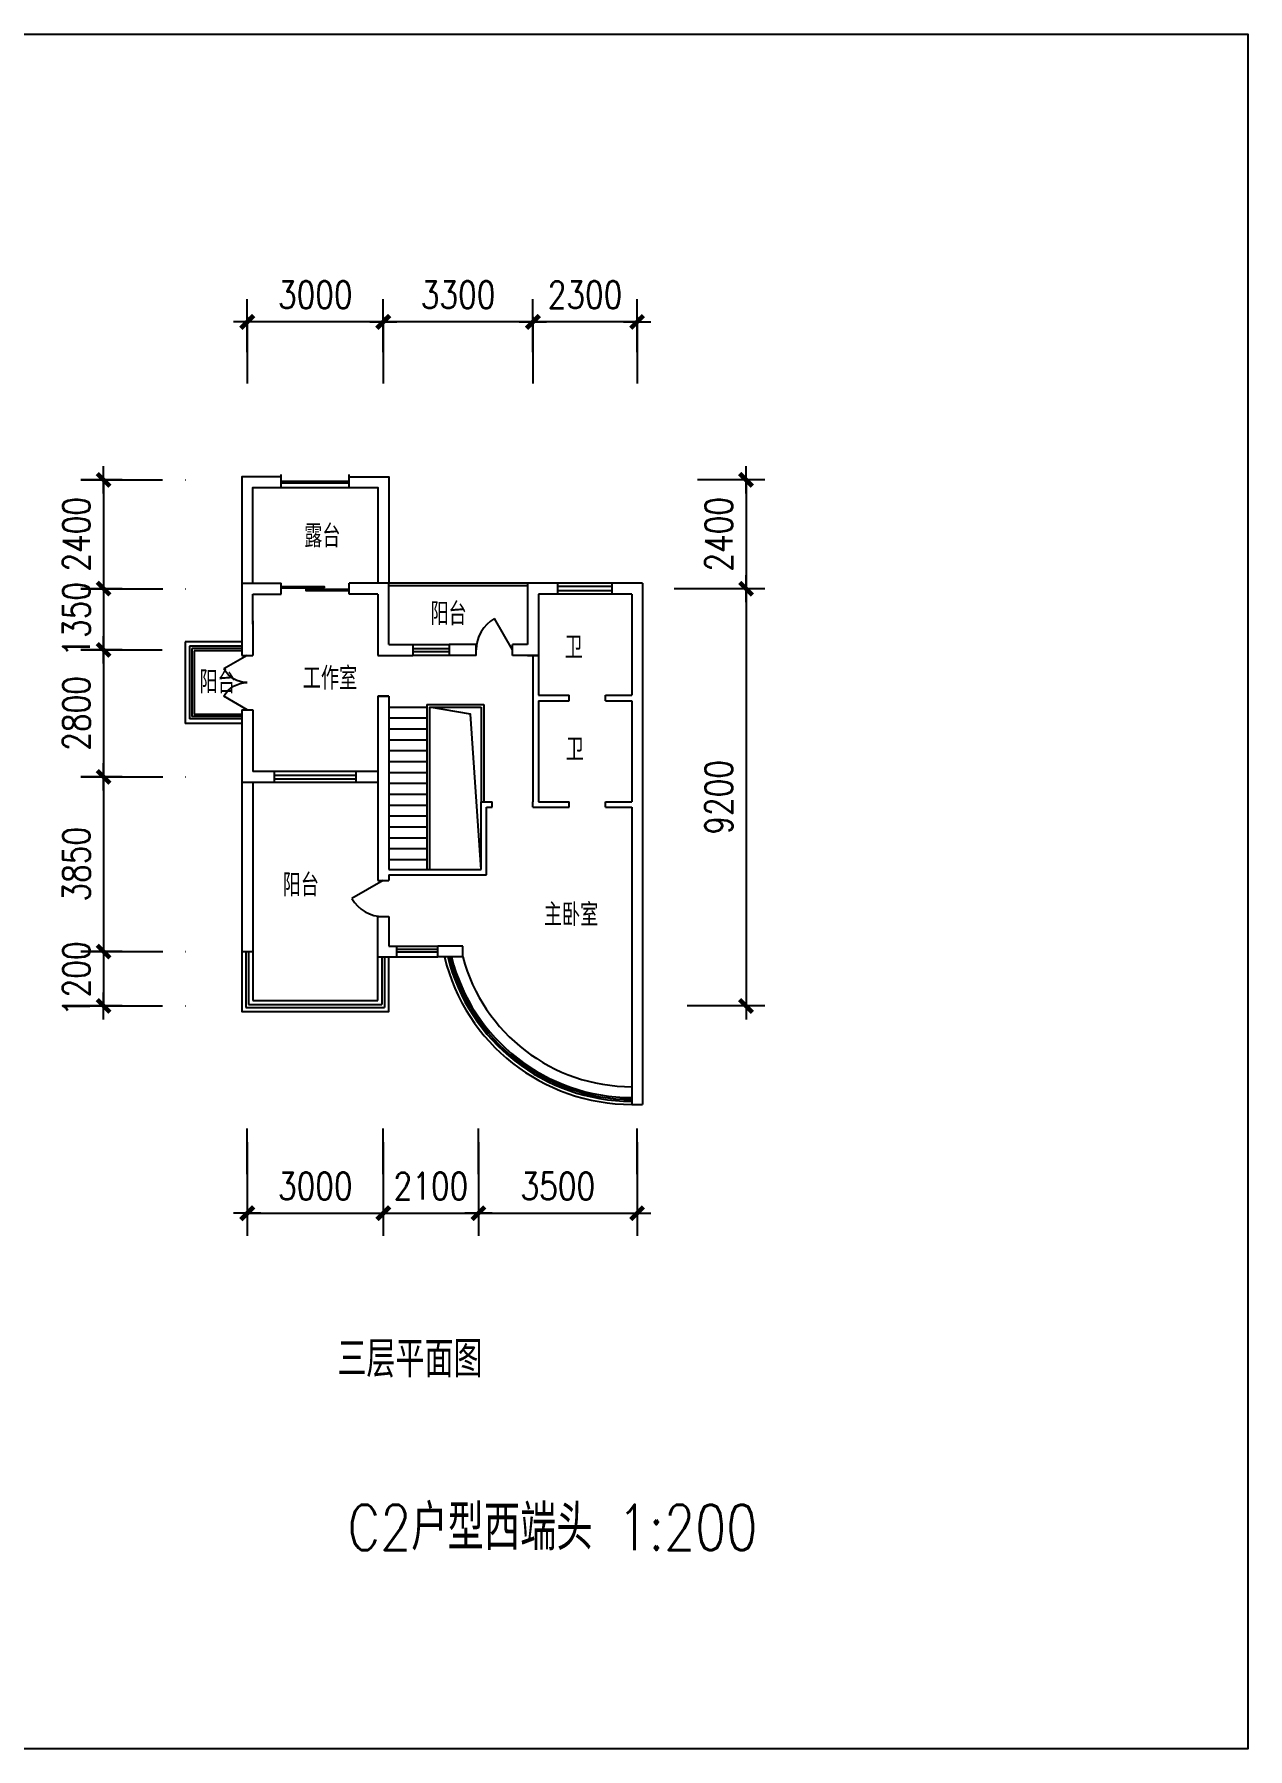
# Model space of a CAD drawing. Extents: x -144404 to 147451, y -180554 to 49126.
# Drawn here: x -51428 to -24666, y -136309 to -98509 of the extents above; entities that cross this region are included whole.
import ezdxf

# ---------------------------------------------------------------- set-up
doc = ezdxf.new("R2010")
doc.units = 0
doc.header["$LTSCALE"] = 2000
doc.header["$MEASUREMENT"] = 0
doc.linetypes.add('DASH', pattern=[0.35, 0.25, -0.1])
doc.layers.get('0').update_dxf_attribs({"color": 3, "linetype": 'CONTINUOUS'})
doc.layers.get('DEFPOINTS').update_dxf_attribs({"linetype": 'CONTINUOUS'})
for name, color, linetype in [('01_FUR', 9, 'CONTINUOUS'), ('AXIS', 3, 'CONTINUOUS'), ('JIAJU', 6, 'CONTINUOUS'), ('PUB_DIM', 3, 'CONTINUOUS'), ('PUB_TITLE', 4, 'CONTINUOUS'), ('S_SURFACE', 6, 'CONTINUOUS'), ('WALL', 255, 'CONTINUOUS'), ('WINDOW', 4, 'CONTINUOUS')]:
    doc.layers.add(name, color=color, linetype=linetype)
doc.styles.add('-宋体', font='simplex.shx', dxfattribs={"width": 0.8, "bigfont": 'hztxt.shx'})
doc.styles.add('DIM_FONT', font='SIMPLEX.shx', dxfattribs={"width": 0.8})
doc.dimstyles.new('AXIS200', dxfattribs={"dimscale": 2, "dimtxt": 300, "dimasz": 1, "dimexe": 250, "dimexo": 300, "dimgap": 150, "dimtad": 1, "dimdec": 0, "dimzin": 0, "dimtxsty": 'DIM_FONT', "dimblk": '_DIMX', "dimcen": 0.09, "dimse1": 1, "dimse2": 1, "dimclrt": 7, "dimazin": 3, "dimtfac": 1, "dimtdec": 0, "dimtix": 1, "dimtmove": 0, "dimatfit": 3, "dimtolj": 1, "dimtzin": 0})
doc.dimstyles.new('DIMA200', dxfattribs={"dimscale": 2, "dimtxt": 300, "dimasz": 1, "dimexe": 250, "dimexo": 300, "dimgap": 150, "dimtad": 1, "dimdec": 0, "dimzin": 0, "dimtxsty": 'DIM_FONT', "dimblk": '_DIMX', "dimcen": 0.09, "dimse1": 1, "dimclrt": 7, "dimazin": 3, "dimtfac": 1, "dimtdec": 0, "dimtix": 1, "dimtmove": 0, "dimatfit": 3, "dimtolj": 1, "dimtzin": 0})
doc.dimstyles.new('DIMB200', dxfattribs={"dimscale": 2, "dimtxt": 300, "dimasz": 1, "dimexe": 250, "dimexo": 300, "dimgap": 150, "dimtad": 1, "dimdec": 0, "dimzin": 0, "dimtxsty": 'DIM_FONT', "dimblk": '_DIMX', "dimcen": 0.09, "dimse2": 1, "dimclrt": 7, "dimazin": 3, "dimtfac": 1, "dimtdec": 0, "dimtix": 1, "dimtmove": 0, "dimatfit": 3, "dimtolj": 1, "dimtzin": 0})
doc.dimstyles.new('DIMN200', dxfattribs={"dimscale": 2, "dimtxt": 300, "dimasz": 1, "dimexe": 250, "dimexo": 300, "dimgap": 150, "dimtad": 1, "dimdec": 0, "dimzin": 0, "dimtxsty": 'DIM_FONT', "dimblk": '_DIMX', "dimcen": 0.09, "dimclrt": 7, "dimazin": 3, "dimtfac": 1, "dimtdec": 0, "dimtix": 1, "dimtmove": 0, "dimatfit": 3, "dimtolj": 1, "dimtzin": 0})

# ---------------------------------------------------------------- blocks, each defined once
blk = doc.blocks.new('_DIMX')
blk.add_line((-150, 0), (150, 0))
at = {"const_width": 50}
blk.add_lwpolyline([(-70, -70), (70, 70)], dxfattribs=at)
blk = doc.blocks.new('*D102')
at = {"color": 0, "linetype": 'BYBLOCK'}
for p, q in [((2919, 43225), (2007, 43225)), ((2507, 43227), (2507, 43229)), ((2507, 43225), (2507, 41875)), ((2919, 41875), (2007, 41875)), ((2507, 41873), (2507, 41871))]:
    blk.add_line(p, q, dxfattribs=at)
at = {"layer": 'DEFPOINTS', "color": 0, "linetype": 'BYBLOCK'}
for p in [(3519, 43225), (2507, 41875), (3519, 41875)]:
    blk.add_point(p, dxfattribs=at)
at = {"color": 0, "linetype": 'BYBLOCK', "xscale": 2, "yscale": 2, "zscale": 2}
for p, rotation in [((2507, 43225), 270), ((2507, 41875), 90)]:
    blk.add_blockref('_DIMX', p, dxfattribs=dict(at, rotation=rotation))
at = {"color": 7, "linetype": 'BYBLOCK', "insert": (1907, 42550), "char_height": 600, "attachment_point": 5, "rotation": 90, "style": 'DIM_FONT'}
blk.add_mtext('\\A1;1350', dxfattribs=at)
blk = doc.blocks.new('M_B15SGY')
at = {"linetype": 'CONTINUOUS'}
for p, q in [((-0.5, 0.5), (0.5, 0.5)), ((0.5, 0.167), (-0.5, 0.167)), ((0.5, -0.167), (-0.5, -0.167))]:
    blk.add_line(p, q, dxfattribs=at)
blk = doc.blocks.new('*D96')
at = {"color": 0, "linetype": 'BYBLOCK'}
for p, q in [((8173, 30656), (8173, 28586)), ((10273, 30656), (10273, 28586)), ((8171, 29086), (8169, 29086)), ((8173, 29086), (10273, 29086)), ((10275, 29086), (10277, 29086))]:
    blk.add_line(p, q, dxfattribs=at)
at = {"layer": 'DEFPOINTS', "color": 0, "linetype": 'BYBLOCK'}
for p in [(8173, 31256), (10273, 31256), (10273, 29086)]:
    blk.add_point(p, dxfattribs=at)
at = {"color": 0, "linetype": 'BYBLOCK', "xscale": 2, "yscale": 2, "zscale": 2}
blk.add_blockref('_DIMX', (8173, 29086), dxfattribs=at)
at = {"color": 0, "linetype": 'BYBLOCK', "xscale": 2, "yscale": 2, "zscale": 2, "rotation": 180}
blk.add_blockref('_DIMX', (10273, 29086), dxfattribs=at)
at = {"color": 7, "linetype": 'BYBLOCK', "insert": (9223, 29686), "char_height": 600, "attachment_point": 5, "style": 'DIM_FONT'}
blk.add_mtext('\\A1;2100', dxfattribs=at)
blk = doc.blocks.new('*D95')
at = {"color": 0, "linetype": 'BYBLOCK'}
for p, q in [((10273, 30656), (10273, 28586)), ((13773, 30656), (13773, 28586)), ((10275, 29086), (13771, 29086))]:
    blk.add_line(p, q, dxfattribs=at)
at = {"layer": 'DEFPOINTS', "color": 0, "linetype": 'BYBLOCK'}
for p in [(10273, 31256), (13773, 31256), (13773, 29086)]:
    blk.add_point(p, dxfattribs=at)
at = {"color": 0, "linetype": 'BYBLOCK', "xscale": 2, "yscale": 2, "zscale": 2, "rotation": 180}
blk.add_blockref('_DIMX', (10273, 29086), dxfattribs=at)
at = {"color": 0, "linetype": 'BYBLOCK', "xscale": 2, "yscale": 2, "zscale": 2}
blk.add_blockref('_DIMX', (13773, 29086), dxfattribs=at)
at = {"color": 7, "linetype": 'BYBLOCK', "insert": (12023, 29686), "char_height": 600, "attachment_point": 5, "style": 'DIM_FONT'}
blk.add_mtext('\\A1;3500', dxfattribs=at)
blk = doc.blocks.new('*D97')
at = {"color": 0, "linetype": 'BYBLOCK'}
for p, q in [((5173, 30650), (5173, 28586)), ((8173, 30656), (8173, 28586)), ((5175, 29086), (8171, 29086))]:
    blk.add_line(p, q, dxfattribs=at)
at = {"layer": 'DEFPOINTS', "color": 0, "linetype": 'BYBLOCK'}
for p in [(5173, 31250), (8173, 31256), (8173, 29086)]:
    blk.add_point(p, dxfattribs=at)
at = {"color": 0, "linetype": 'BYBLOCK', "xscale": 2, "yscale": 2, "zscale": 2, "rotation": 180}
blk.add_blockref('_DIMX', (5173, 29086), dxfattribs=at)
at = {"color": 0, "linetype": 'BYBLOCK', "xscale": 2, "yscale": 2, "zscale": 2}
blk.add_blockref('_DIMX', (8173, 29086), dxfattribs=at)
at = {"color": 7, "linetype": 'BYBLOCK', "insert": (6673, 29686), "char_height": 600, "attachment_point": 5, "style": 'DIM_FONT'}
blk.add_mtext('\\A1;3000', dxfattribs=at)
blk = doc.blocks.new('*D98')
at = {"color": 0, "linetype": 'BYBLOCK'}
for p, q in [((2919, 35225), (2007, 35225)), ((2507, 35227), (2507, 35229)), ((2507, 35225), (2507, 34025)), ((2919, 34025), (2007, 34025)), ((2507, 34023), (2507, 34021))]:
    blk.add_line(p, q, dxfattribs=at)
at = {"layer": 'DEFPOINTS', "color": 0, "linetype": 'BYBLOCK'}
for p in [(3519, 35225), (2507, 34025), (3519, 34025)]:
    blk.add_point(p, dxfattribs=at)
at = {"color": 0, "linetype": 'BYBLOCK', "xscale": 2, "yscale": 2, "zscale": 2}
for p, rotation in [((2507, 35225), 270), ((2507, 34025), 90)]:
    blk.add_blockref('_DIMX', p, dxfattribs=dict(at, rotation=rotation))
at = {"color": 7, "linetype": 'BYBLOCK', "insert": (1907, 34625), "char_height": 600, "attachment_point": 5, "rotation": 90, "style": 'DIM_FONT'}
blk.add_mtext('\\A1;1200', dxfattribs=at)
blk = doc.blocks.new('*D100')
at = {"color": 0, "linetype": 'BYBLOCK'}
for p, q in [((2919, 45625), (2007, 45625)), ((2507, 45623), (2507, 43227)), ((2919, 43225), (2007, 43225))]:
    blk.add_line(p, q, dxfattribs=at)
at = {"layer": 'DEFPOINTS', "color": 0, "linetype": 'BYBLOCK'}
for p in [(3519, 45625), (2507, 43225), (3519, 43225)]:
    blk.add_point(p, dxfattribs=at)
at = {"color": 0, "linetype": 'BYBLOCK', "xscale": 2, "yscale": 2, "zscale": 2}
for p, rotation in [((2507, 45625), 90), ((2507, 43225), 270)]:
    blk.add_blockref('_DIMX', p, dxfattribs=dict(at, rotation=rotation))
at = {"color": 7, "linetype": 'BYBLOCK', "insert": (1907, 44425), "char_height": 600, "attachment_point": 5, "rotation": 90, "style": 'DIM_FONT'}
blk.add_mtext('\\A1;2400', dxfattribs=at)
blk = doc.blocks.new('*D99')
at = {"color": 0, "linetype": 'BYBLOCK'}
for p, q in [((8173, 48439), (8173, 49607)), ((11473, 48439), (11473, 49607)), ((11471, 49107), (8175, 49107))]:
    blk.add_line(p, q, dxfattribs=at)
at = {"layer": 'DEFPOINTS', "color": 0, "linetype": 'BYBLOCK'}
for p in [(8173, 49107), (8173, 47839), (11473, 47839)]:
    blk.add_point(p, dxfattribs=at)
at = {"color": 0, "linetype": 'BYBLOCK', "xscale": 2, "yscale": 2, "zscale": 2, "rotation": 180}
blk.add_blockref('_DIMX', (8173, 49107), dxfattribs=at)
at = {"color": 0, "linetype": 'BYBLOCK', "xscale": 2, "yscale": 2, "zscale": 2}
blk.add_blockref('_DIMX', (11473, 49107), dxfattribs=at)
at = {"color": 7, "linetype": 'BYBLOCK', "insert": (9823, 49707), "char_height": 600, "attachment_point": 5, "style": 'DIM_FONT'}
blk.add_mtext('\\A1;3300', dxfattribs=at)
blk = doc.blocks.new('*D105')
at = {"color": 0, "linetype": 'BYBLOCK'}
for p, q in [((11473, 48439), (11473, 49607)), ((13773, 48439), (13773, 49607)), ((13771, 49107), (11475, 49107))]:
    blk.add_line(p, q, dxfattribs=at)
at = {"layer": 'DEFPOINTS', "color": 0, "linetype": 'BYBLOCK'}
for p in [(11473, 49107), (11473, 47839), (13773, 47839)]:
    blk.add_point(p, dxfattribs=at)
at = {"color": 0, "linetype": 'BYBLOCK', "xscale": 2, "yscale": 2, "zscale": 2, "rotation": 180}
blk.add_blockref('_DIMX', (11473, 49107), dxfattribs=at)
at = {"color": 0, "linetype": 'BYBLOCK', "xscale": 2, "yscale": 2, "zscale": 2}
blk.add_blockref('_DIMX', (13773, 49107), dxfattribs=at)
at = {"color": 7, "linetype": 'BYBLOCK', "insert": (12623, 49707), "char_height": 600, "attachment_point": 5, "style": 'DIM_FONT'}
blk.add_mtext('\\A1;2300', dxfattribs=at)
blk = doc.blocks.new('M_A14NPV')
for points in [[(0.18, 0.178), (0.177, 0.16), (-0.617, 0.16), (-0.617, 0.181)], [(0.632, 0.226), (0.629, 0.208), (-0.164, 0.208), (-0.164, 0.229)]]:
    blk.add_lwpolyline(points, close=True)
blk = doc.blocks.new('*D103')
at = {"color": 0, "linetype": 'BYBLOCK'}
for p, q in [((5173, 48439), (5173, 49607)), ((8173, 48439), (8173, 49607)), ((8171, 49107), (5175, 49107))]:
    blk.add_line(p, q, dxfattribs=at)
at = {"layer": 'DEFPOINTS', "color": 0, "linetype": 'BYBLOCK'}
for p in [(5173, 49107), (5173, 47839), (8173, 47839)]:
    blk.add_point(p, dxfattribs=at)
at = {"color": 0, "linetype": 'BYBLOCK', "xscale": 2, "yscale": 2, "zscale": 2, "rotation": 180}
blk.add_blockref('_DIMX', (5173, 49107), dxfattribs=at)
at = {"color": 0, "linetype": 'BYBLOCK', "xscale": 2, "yscale": 2, "zscale": 2}
blk.add_blockref('_DIMX', (8173, 49107), dxfattribs=at)
at = {"color": 7, "linetype": 'BYBLOCK', "insert": (6673, 49707), "char_height": 600, "attachment_point": 5, "style": 'DIM_FONT'}
blk.add_mtext('\\A1;3000', dxfattribs=at)
blk = doc.blocks.new('_GCBLK')
at = {"linetype": 'DASH'}
for p, q in [((-0.5, -0.5), (-0.5, 0.5)), ((0.5, -0.5), (0.5, 0.5)), ((-0.5, 0.2), (0.5, 0.2)), ((-0.5, -0.2), (0.5, -0.2))]:
    blk.add_line(p, q, dxfattribs=at)
blk = doc.blocks.new('_WBLK')
for p, q in [((-0.5, 0.5), (0.5, 0.5)), ((0.5, 0.167), (-0.5, 0.167)), ((0.5, -0.167), (-0.5, -0.167)), ((-0.5, -0.5), (0.5, -0.5))]:
    blk.add_line(p, q)
blk = doc.blocks.new('_DBLK1')
for p, q in [((-0.5, 0), (-0.25, -0.433)), ((0.5, 0), (0.25, -0.433))]:
    blk.add_line(p, q)
for centre, start, end in [((-0.5, 0), 300, 0), ((0.5, 0), 180, 240)]:
    blk.add_arc(centre, 0.5, start, end)
blk = doc.blocks.new('*D93')
at = {"color": 0, "linetype": 'BYBLOCK'}
for p, q in [((15171, 43225), (14714, 43225)), ((15214, 43223), (15214, 34027)), ((15171, 34025), (14714, 34025))]:
    blk.add_line(p, q, dxfattribs=at)
at = {"layer": 'DEFPOINTS', "color": 0, "linetype": 'BYBLOCK'}
for p in [(15771, 43225), (15214, 34025), (15771, 34025)]:
    blk.add_point(p, dxfattribs=at)
at = {"color": 0, "linetype": 'BYBLOCK', "xscale": 2, "yscale": 2, "zscale": 2}
for p, rotation in [((15214, 43225), 90), ((15214, 34025), 270)]:
    blk.add_blockref('_DIMX', p, dxfattribs=dict(at, rotation=rotation))
at = {"color": 7, "linetype": 'BYBLOCK', "insert": (14614, 38625), "char_height": 600, "attachment_point": 5, "rotation": 90, "style": 'DIM_FONT'}
blk.add_mtext('\\A1;9200', dxfattribs=at)
blk = doc.blocks.new('*D104')
at = {"color": 0, "linetype": 'BYBLOCK'}
for p, q in [((15171, 45625), (14714, 45625)), ((15214, 45623), (15214, 43227)), ((15171, 43225), (14714, 43225))]:
    blk.add_line(p, q, dxfattribs=at)
at = {"layer": 'DEFPOINTS', "color": 0, "linetype": 'BYBLOCK'}
for p in [(15771, 45625), (15214, 43225), (15771, 43225)]:
    blk.add_point(p, dxfattribs=at)
at = {"color": 0, "linetype": 'BYBLOCK', "xscale": 2, "yscale": 2, "zscale": 2}
for p, rotation in [((15214, 45625), 90), ((15214, 43225), 270)]:
    blk.add_blockref('_DIMX', p, dxfattribs=dict(at, rotation=rotation))
at = {"color": 7, "linetype": 'BYBLOCK', "insert": (14614, 44425), "char_height": 600, "attachment_point": 5, "rotation": 90, "style": 'DIM_FONT'}
blk.add_mtext('\\A1;2400', dxfattribs=at)
blk = doc.blocks.new('*D94')
at = {"color": 0, "linetype": 'BYBLOCK'}
for p, q in [((2919, 39075), (2007, 39075)), ((2507, 39073), (2507, 35227)), ((2919, 35225), (2007, 35225))]:
    blk.add_line(p, q, dxfattribs=at)
at = {"layer": 'DEFPOINTS', "color": 0, "linetype": 'BYBLOCK'}
for p in [(3519, 39075), (2507, 35225), (3519, 35225)]:
    blk.add_point(p, dxfattribs=at)
at = {"color": 0, "linetype": 'BYBLOCK', "xscale": 2, "yscale": 2, "zscale": 2}
for p, rotation in [((2507, 39075), 90), ((2507, 35225), 270)]:
    blk.add_blockref('_DIMX', p, dxfattribs=dict(at, rotation=rotation))
at = {"color": 7, "linetype": 'BYBLOCK', "insert": (1907, 37150), "char_height": 600, "attachment_point": 5, "rotation": 90, "style": 'DIM_FONT'}
blk.add_mtext('\\A1;3850', dxfattribs=at)
blk = doc.blocks.new('*D101')
at = {"color": 0, "linetype": 'BYBLOCK'}
for p, q in [((2919, 41875), (2007, 41875)), ((2507, 41873), (2507, 39077)), ((2919, 39075), (2007, 39075))]:
    blk.add_line(p, q, dxfattribs=at)
at = {"layer": 'DEFPOINTS', "color": 0, "linetype": 'BYBLOCK'}
for p in [(3519, 41875), (2507, 39075), (3519, 39075)]:
    blk.add_point(p, dxfattribs=at)
at = {"color": 0, "linetype": 'BYBLOCK', "xscale": 2, "yscale": 2, "zscale": 2}
for p, rotation in [((2507, 41875), 90), ((2507, 39075), 270)]:
    blk.add_blockref('_DIMX', p, dxfattribs=dict(at, rotation=rotation))
at = {"color": 7, "linetype": 'BYBLOCK', "insert": (1907, 40475), "char_height": 600, "attachment_point": 5, "rotation": 90, "style": 'DIM_FONT'}
blk.add_mtext('\\A1;2800', dxfattribs=at)
blk = doc.blocks.new('_DBLK')
blk.add_line((-0.5, 0), (0, -0.866))
blk.add_arc((-0.5, 0), 1, 300, 0)

msp = doc.modelspace()

# ---------------------------------------------------------------- linework, layer by layer
at = {"layer": '01_FUR'}
for p, q in [((-43611.5, -113343), (-42771.4, -113343)), ((-42771.4, -113283), (-42771.4, -116923)), ((-42771.4, -113283), (-41511.5, -113283)), ((-42711.4, -113343), (-42711.4, -116923)), ((-42711.4, -113343), (-41571.5, -113343)), ((-41571.5, -113343), (-41571.5, -115433)), ((-41511.5, -113283), (-41511.5, -115433)), ((-43611.5, -113583), (-42771.4, -113583)), ((-43611.5, -113823), (-42771.4, -113823)), ((-43611.5, -114063), (-42771.4, -114063)), ((-43611.5, -114303), (-42771.4, -114303)), ((-43611.5, -114543), (-42771.4, -114543)), ((-43611.5, -114783), (-42771.4, -114783)), ((-43611.5, -115023), (-42771.4, -115023)), ((-43611.5, -115263), (-42771.4, -115263)), ((-43611.5, -115503), (-42771.4, -115503)), ((-43611.5, -115743), (-42771.4, -115743)), ((-43611.5, -115983), (-42771.4, -115983)), ((-43611.5, -116223), (-42771.4, -116223)), ((-43611.5, -116463), (-42771.4, -116463)), ((-43611.5, -116703), (-42771.4, -116703))]:
    msp.add_line(p, q, dxfattribs=at)
at = {"layer": 'AXIS'}
for p, q in [((-46731.5, -104741.5), (-46731.5, -106208.2)), ((-43731.5, -104741.5), (-43731.5, -106208.2)), ((-40431.5, -104741.5), (-40431.5, -106208.2)), ((-38131.5, -104741.5), (-38131.5, -106208.2)), ((-50400.1, -108333), (-48603.1, -108333)), ((-48098.8, -108332.9), (-48091.4, -108332.9)), ((-35317.1, -108332.9), (-36799.1, -108333)), ((-50400.1, -110732.9), (-48594.2, -110732.9)), ((-48098.8, -110732.9), (-48091.4, -110732.9)), ((-35317.1, -110732.9), (-37317.1, -110732.9)), ((-50400.1, -112083), (-48604.3, -112083)), ((-48098.8, -112083), (-48091.4, -112083)), ((-50400.1, -114883), (-48594.2, -114883)), ((-48098.8, -114883), (-48091.4, -114883)), ((-50400.1, -118733), (-48594.2, -118733)), ((-48098.8, -118733), (-48091.4, -118733)), ((-50400.1, -119933), (-48601.6, -119933)), ((-48098.8, -119933), (-48091.4, -119933)), ((-35317.1, -119933), (-37030.1, -119933)), ((-46731.5, -123640.5), (-46731.5, -122632.5)), ((-43731.5, -123640.5), (-43731.5, -122632.5)), ((-41631.5, -123640.5), (-41631.5, -122632.5)), ((-38131.5, -123640.5), (-38131.5, -122632.5))]:
    msp.add_line(p, q, dxfattribs=at)
at = {"layer": 'DEFPOINTS', "color": 0, "linetype": 'BYBLOCK'}
msp.add_point((-38441.5, -117853), dxfattribs=at)
at = {"layer": 'JIAJU'}
msp.add_line((-46851.5, -118733), (-46611.5, -118733), dxfattribs=at)
at = {"layer": 'PUB_DIM'}
msp.add_lwpolyline([(-41571.5, -116923), (-41811.2, -113502.1), (-42711.4, -113343)], dxfattribs=at)
for radius, start in [(4250, 193.60896), (4100, 194.11693), (3860, 195.01468)]:
    msp.add_arc((-38251.5, -117853), radius, start, 270, dxfattribs=at)
at = {"layer": 'PUB_TITLE'}
msp.add_lwpolyline([(-78126.1, -136309), (-78126.1, -98509), (-24666.1, -98509), (-24666.1, -136309)], close=True, dxfattribs=at)
at = {"layer": 'S_SURFACE'}
for p, q in [((-45981.5, -108503), (-45981.5, -108213)), ((-44481.5, -108503), (-44481.5, -108213)), ((-40551.5, -110613), (-43611.5, -110613)), ((-40551.5, -110673), (-43611.5, -110673)), ((-46851.3, -111903), (-48101.5, -111903)), ((-48101.5, -111903), (-48101.5, -113703)), ((-48001.5, -112003), (-48001.5, -113603)), ((-46851.3, -112003), (-48001.5, -112003)), ((-47951.5, -112053), (-47951.5, -113553)), ((-46851.3, -112053), (-47951.5, -112053)), ((-47901.5, -112103), (-47901.5, -113503)), ((-46851.3, -112103), (-47901.5, -112103)), ((-46851.5, -113703), (-48101.5, -113703)), ((-46851.5, -113603), (-48001.5, -113603)), ((-46851.5, -113553), (-47951.5, -113553)), ((-46851.5, -113503), (-47901.5, -113503)), ((-46851.5, -115003), (-46851.5, -118733)), ((-46611.5, -115003), (-46611.5, -118733)), ((-46761.5, -118733), (-46761.5, -119963)), ((-46701.5, -118733), (-46701.5, -119903)), ((-46611.5, -118733), (-46611.5, -119813)), ((-43851.5, -119813), (-43851.5, -118853)), ((-43761.5, -118853), (-43761.5, -119903)), ((-43701.5, -118853), (-43701.5, -119963)), ((-46611.5, -119813), (-43851.5, -119813)), ((-46761.5, -119963), (-43701.5, -119963)), ((-46701.5, -119903), (-43761.5, -119903))]:
    msp.add_line(p, q, dxfattribs=at)
for points in [[(-45981.5, -108263), (-46851.5, -108263), (-46851.5, -110613)], [(-45981.5, -108359.7), (-44481.5, -108359.7)], [(-45981.5, -108399.7), (-44481.5, -108399.7)], [(-44481.5, -108263), (-43611.5, -108263), (-43611.5, -110613)], [(-46611.5, -110613), (-46611.5, -108503), (-43851.5, -108503), (-43851.5, -110613)], [(-46851.5, -118733), (-46851.5, -120053), (-43611.5, -120053), (-43611.5, -118853)]]:
    msp.add_lwpolyline(points, dxfattribs=at)
at = {"layer": 'WALL'}
for p, q in [((-46851.5, -110613), (-46851.5, -112203)), ((-46851.5, -110613), (-45981.5, -110613)), ((-45981.5, -110853), (-45981.5, -110613)), ((-44481.5, -110853), (-44481.5, -110613)), ((-43611.5, -110613), (-44481.5, -110613)), ((-43611.5, -111963), (-43611.5, -110613)), ((-38012, -110613), (-40551.5, -110613)), ((-40311.5, -110613), (-40551.5, -110613)), ((-40551.5, -110613), (-40551.5, -111963)), ((-38012, -110613), (-38011.5, -110613.5)), ((-38011.5, -110613.5), (-38011.5, -122103)), ((-46611.5, -111376.8), (-46611.5, -110853)), ((-46611.5, -110853), (-45981.5, -110853)), ((-43851.5, -110853), (-44481.5, -110853)), ((-43851.5, -110853), (-43851.5, -112203)), ((-40311.5, -110853), (-40311.5, -113083)), ((-38252, -110853), (-40311.5, -110853)), ((-38252, -110853), (-38251.5, -110853.5)), ((-38251.5, -110853.5), (-38251.5, -113083)), ((-46611.5, -111513), (-46611.5, -111376.8)), ((-46611.5, -111444.9), (-46611.5, -112203)), ((-46851.5, -112203), (-46611.5, -112203)), ((-43851.5, -112203), (-43081.5, -112203)), ((-43851.5, -112203), (-43611.5, -112203)), ((-43611.5, -111963), (-43081.5, -111963)), ((-43081.5, -111963), (-43081.5, -112203)), ((-42281.5, -111963), (-42281.5, -112203)), ((-41681.5, -111963), (-42281.5, -111963)), ((-41681.5, -112203), (-42281.5, -112203)), ((-41681.5, -112203), (-41681.5, -111963)), ((-40551.5, -111963), (-40881.5, -111963)), ((-40881.5, -112203), (-40881.5, -111963)), ((-40311.5, -112203), (-40881.5, -112203)), ((-40551.5, -112203), (-40311.5, -112203)), ((-40431.5, -112203), (-40431.5, -115433)), ((-43851.5, -113103), (-43611.5, -113103)), ((-43611.5, -113103), (-43851.5, -113103)), ((-43851.5, -113103), (-43851.5, -114949.9)), ((-43851.5, -113103), (-43611.5, -113103)), ((-43611.5, -113103), (-43611.5, -116923)), ((-40311.5, -113083), (-39631.5, -113083)), ((-40311.5, -113203), (-39631.5, -113203)), ((-40311.5, -113203), (-40311.5, -115433)), ((-39631.5, -113203), (-39631.5, -113083)), ((-38831.5, -113203), (-38831.5, -113083)), ((-38831.5, -113083), (-38251.5, -113083)), ((-38831.5, -113203), (-38251.5, -113203)), ((-38251.5, -113203), (-38251.5, -115433)), ((-46851.5, -113403), (-46851.5, -115003)), ((-46851.5, -113403), (-46611.5, -113403)), ((-46611.5, -113403), (-46611.5, -114763)), ((-46131.5, -114763), (-46611.5, -114763)), ((-46131.5, -115003), (-46131.5, -114763)), ((-43851.5, -114763), (-44331.5, -114763)), ((-44331.5, -115003), (-44331.5, -114763)), ((-43851.5, -114544.2), (-43851.5, -116431.6)), ((-46131.5, -115003), (-46851.5, -115003)), ((-43851.5, -115003), (-44331.5, -115003)), ((-41571.5, -116923), (-41571.5, -115433)), ((-41571.5, -115433), (-41331.5, -115433)), ((-41451.5, -117043), (-41451.5, -115553)), ((-41451.5, -115553), (-41331.5, -115553)), ((-41331.5, -115553), (-41331.5, -115433)), ((-40431.5, -115553), (-40431.5, -115433)), ((-40431.5, -115553), (-39631.5, -115553)), ((-40311.5, -115433), (-39631.5, -115433)), ((-39631.5, -115553), (-39631.5, -115433)), ((-38831.5, -115433), (-38251.5, -115433)), ((-38831.5, -115553), (-38831.5, -115433)), ((-38831.5, -115553), (-38251.5, -115553)), ((-38251.5, -115553), (-38251.5, -122103)), ((-43851.5, -116383), (-43851.5, -117162.5)), ((-43851.5, -117162.5), (-43851, -117163)), ((-43851, -117163), (-43611.5, -117163)), ((-43611.5, -116923), (-41571.5, -116923)), ((-43611.5, -117043), (-41451.5, -117043)), ((-43611.5, -117043), (-43611.5, -117163)), ((-43851.5, -117963), (-43611.5, -117963)), ((-43851.5, -118853), (-43851.5, -117963)), ((-43611.5, -117963), (-43611.5, -118613)), ((-43611.5, -118613), (-43431.3, -118613)), ((-43431.3, -118853), (-43431.3, -118613)), ((-41979.7, -118613), (-42531.3, -118613)), ((-42531.3, -118853), (-42531.3, -118613)), ((-41979.7, -118853), (-41979.7, -118613)), ((-43851.5, -118853), (-43431.3, -118853)), ((-41979.7, -118853), (-42531.3, -118853)), ((-38251.5, -122103), (-38011.5, -122103))]:
    msp.add_line(p, q, dxfattribs=at)
at = {"layer": 'WINDOW'}
for p, q in [((-43081.5, -111963), (-42281.5, -111963)), ((-43431.3, -118853), (-42531.3, -118853))]:
    msp.add_line(p, q, dxfattribs=at)
for radius, start in [(4180, 193.84132), (4140, 193.97775)]:
    msp.add_arc((-38251.5, -117853), radius, start, 270, dxfattribs=at)

# ---------------------------------------------------------------- block references
for name, p, xscale, yscale, zscale in [('M_A14NPV', (-45241.4, -110499.5), 1200, -1200, 1200), ('_GCBLK', (-39281.5, -110733), -1200, 240, 1200), ('_DBLK', (-41281.5, -112083), -800, -800, 800), ('M_B15SGY', (-42681.5, -112164.7), 800, 230, 800), ('_WBLK', (-45231.5, -114883), -1800, 239.9999999999999, 1800)]:
    msp.add_blockref(name, p, dxfattribs=dict(at, xscale=xscale, yscale=yscale, zscale=zscale))
for name, p, xscale, yscale, zscale, rotation in [('_DBLK1', (-46731.5, -112803), -1200, 1200, 1200, 270), ('_DBLK', (-43731.3, -117563), -800, -800, 800, 90), ('M_B15SGY', (-42981.3, -118649.1), 900, 200, 900, 180)]:
    msp.add_blockref(name, p, dxfattribs=dict(at, xscale=xscale, yscale=yscale, zscale=zscale, rotation=rotation))

# ---------------------------------------------------------------- texts
at = {"layer": 'JIAJU', "style": '-宋体', "width": 0.8}
for s, height, p in [('露台', 500, (-45475.9, -109821)), ('阳台', 500, (-42691.5, -111537.8)), ('卫', 500, (-39730, -112277.7)), ('阳台', 500, (-47786.6, -113040.6)), ('工作室', 500, (-45506.5, -112958.1)), ('卫', 500, (-39704.5, -114522.8)), ('阳台', 500, (-45949.9, -117516.7)), ('主卧室', 500, (-40189.6, -118171.2)), ('三层平面图 ', 800, (-44742.5, -128119.9)), ('C2户型西端头 1:200', 1000, (-44520.5, -131931.1))]:
    msp.add_text(s, height=height, dxfattribs=at).set_placement(p)

# ---------------------------------------------------------------- dimensions: what is measured, and where the dimension line sits
at = {"layer": 'AXIS'}
for base, p1, p2, dimstyle, picture, middle, set_off in [((-46731.5, -104850.2), (-43731.5, -106118.6), (-46731.5, -106118.6), 'AXIS200', '*D103', (-45231.5, -104250.2), (-51904.3, -153957.7)), ((-43731.5, -104850.2), (-40431.5, -106118.6), (-43731.5, -106118.6), 'DIMB200', '*D99', (-42081.5, -104250.2), (-51904.3, -153957.7)), ((-40431.5, -104850.2), (-38131.5, -106118.6), (-40431.5, -106118.6), 'DIMN200', '*D105', (-39281.5, -104250.2), (-51904.3, -153957.7)), ((-43731.5, -124502.6), (-46731.5, -122339.3), (-43731.5, -122332.5), 'AXIS200', '*D97', (-45231.5, -123902.6), (-51904.3, -153588.9)), ((-41631.5, -124502.6), (-43731.5, -122332.5), (-41631.5, -122332.5), 'AXIS200', '*D96', (-42681.5, -123902.6), (-51904.3, -153588.9)), ((-38131.5, -124502.6), (-41631.5, -122332.5), (-38131.5, -122332.5), 'AXIS200', '*D95', (-39881.5, -123902.6), (-51904.3, -153588.9))]:
    dim = msp.add_linear_dim(base=base, p1=p1, p2=p2, dimstyle=dimstyle, override={"dimblk1": '_DIMX', "dimblk2": '_DIMX', "dimsah": 1, "dimse1": 0, "dimse2": 0}, dxfattribs=at)
    dim.commit()
    dim.dimension.update_dxf_attribs({"geometry": picture, "text_midpoint": middle, "insert": set_off})
for base, p1, p2, angle, dimstyle, picture, middle, set_off in [((-49900.1, -110732.9), (-48887.8, -108333), (-48887.8, -110732.9), 90, 'DIMN200', '*D100', (-50500.1, -109532.9), (-52407, -153957.7)), ((-35731, -110732.9), (-35173.5, -108333), (-35173.5, -110732.9), 270, 'DIMN200', '*D104', (-36331, -109532.9), (-50944.9, -153957.7)), ((-49900.1, -112083), (-48887.8, -110732.9), (-48887.8, -112083), 90, 'AXIS200', '*D102', (-50500.1, -111407.9), (-52407, -153957.7)), ((-35731, -119933), (-35173.5, -110732.8), (-35173.5, -119933), 270, 'DIMA200', '*D93', (-36331, -115332.9), (-50944.9, -153957.7)), ((-49900.1, -114883), (-48887.8, -112083), (-48887.8, -114883), 90, 'AXIS200', '*D101', (-50500.1, -113483), (-52407, -153957.7)), ((-49900.1, -118733), (-48887.8, -114883), (-48887.8, -118733), 90, 'DIMA200', '*D94', (-50500.1, -116808), (-52407, -153957.7)), ((-49900.1, -119933), (-48887.8, -118733), (-48887.8, -119933), 90, 'DIMB200', '*D98', (-50500.1, -119333), (-52407, -153957.7))]:
    dim = msp.add_linear_dim(base=base, p1=p1, p2=p2, angle=angle, dimstyle=dimstyle, override={"dimblk1": '_DIMX', "dimblk2": '_DIMX', "dimsah": 1, "dimse1": 0, "dimse2": 0}, dxfattribs=at)
    dim.commit()
    dim.dimension.update_dxf_attribs({"geometry": picture, "text_midpoint": middle, "insert": set_off})

doc.saveas('drawing.dxf')
